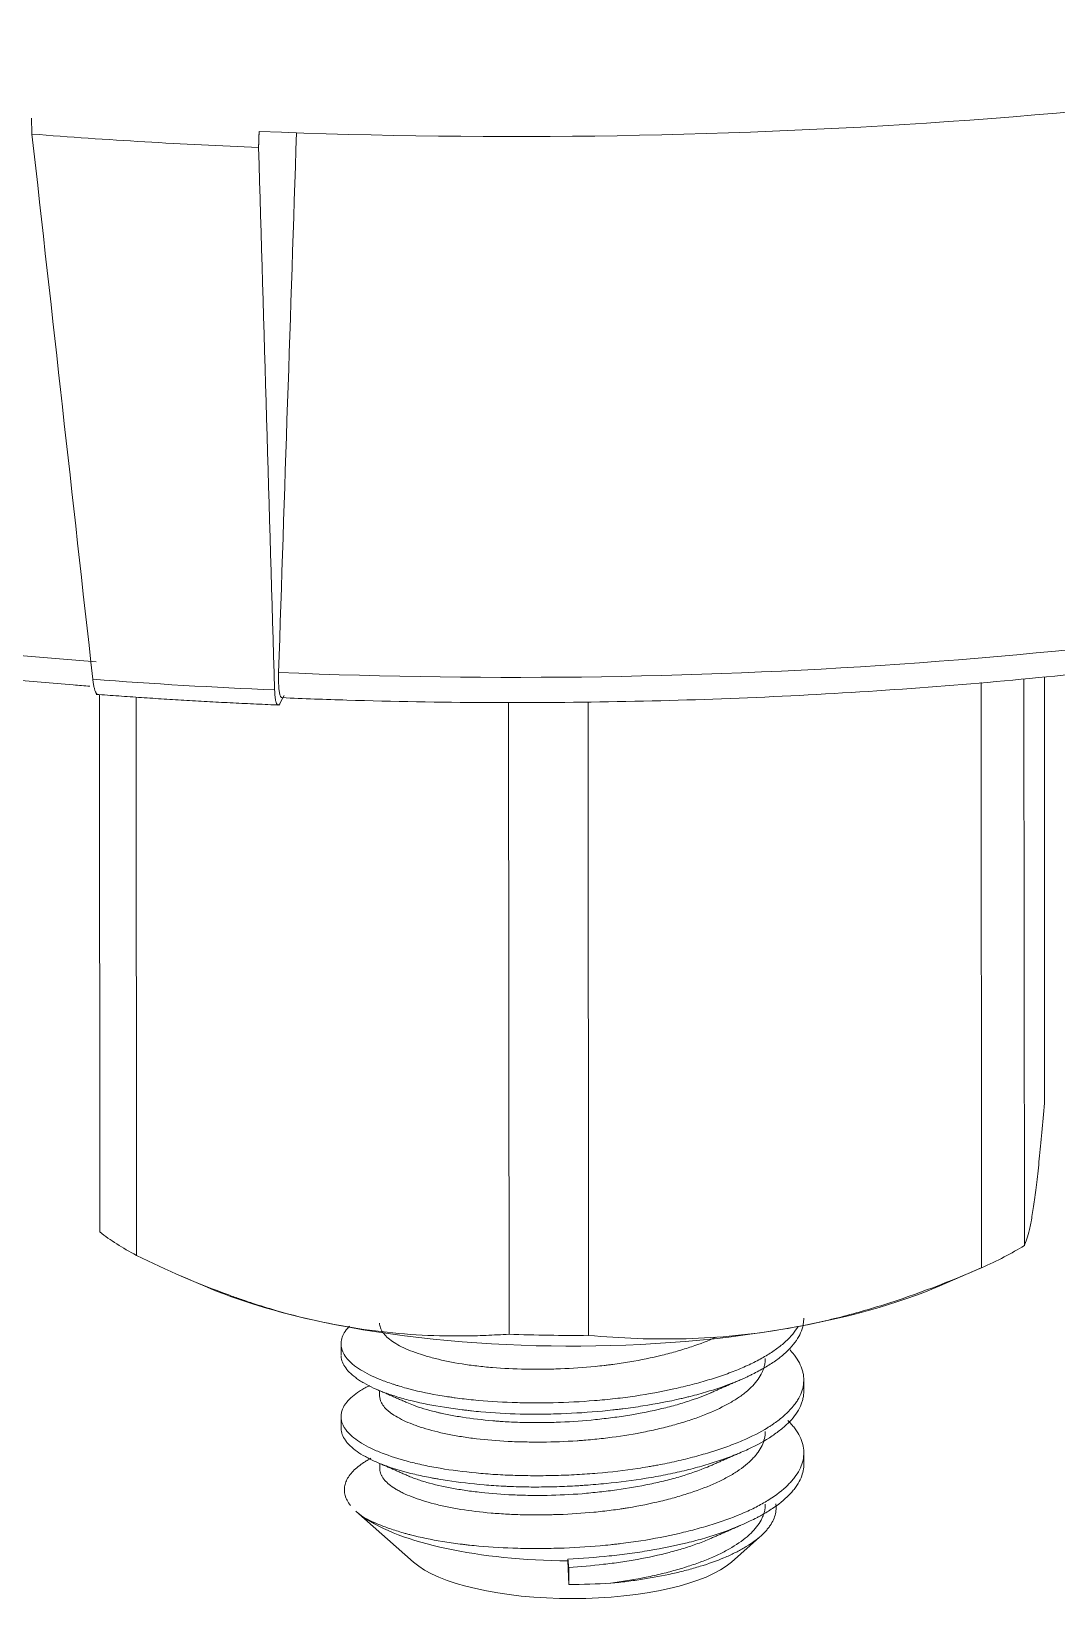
# Model space of a CAD drawing. Header units: millimetres. Extents: x 645 to 1239, y -1145 to -725.
# Drawn here: x 1139.68 to 1152.97, y -1011.89 to -991.58 of the extents above; entities that cross this region are included whole.
import ezdxf

# ---------------------------------------------------------------- set-up
doc = ezdxf.new("R2010")
doc.units = ezdxf.units.MM
doc.header["$LTSCALE"] = 0.1
doc.linetypes.add('HIDDEN2', pattern=[4.7625, 3.175, -1.5875])
doc.layers.add('1', color=4, linetype='HIDDEN2')

msp = doc.modelspace()

# ---------------------------------------------------------------- linework, layer by layer
at = {"layer": '1', "color": 7, "linetype": 'Continuous', "lineweight": 18}
for p, q in [((1151.996, -1007.603), (1151.991, -1000.017)), ((1152.553, -1007.315), (1152.548, -999.97)), ((1152.816, -1005.419), (1152.813, -999.945)), ((1140.566, -1007.14), (1140.561, -1000.173)), ((1141.041, -1007.443), (1141.036, -1000.206)), ((1142.904, -1000.282), (1142.955, -1000.188)), ((1145.871, -1008.464), (1145.865, -1000.275)), ((1146.903, -1008.479), (1146.898, -1000.267)), ((1141.622, -1007.711), (1141.926, -1007.843)), ((1151.458, -1007.837), (1151.993, -1007.605)), ((1143.693, -1008.588), (1143.693, -1008.733)), ((1149.693, -1009.202), (1149.693, -1009.057)), ((1144.193, -1009.196), (1144.193, -1009.259)), ((1143.693, -1009.532), (1143.693, -1009.677)), ((1144.194, -1010.139), (1144.194, -1010.203)), ((1149.694, -1010.145), (1149.693, -1010)), ((1143.885, -1010.758), (1144.634, -1011.419)), ((1148.755, -1011.417), (1149.117, -1011.096)), ((1146.635, -1011.379), (1146.635, -1011.401)), ((1146.635, -1011.401), (1146.645, -1011.707)), ((1146.645, -1011.486), (1146.645, -1011.707))]:
    msp.add_line(p, q, dxfattribs=at)
for centre, major_axis, ratio, start_param, end_param in [((1145.983, -983.863), (27.43, 0.018), 0.330963, 4.589658, 5.265633), ((1145.983, -984.072), (-27.426, -0.018), 0.330963, 1.338917, 1.447791), ((1161.313, -597.673), (30.668, 853.756), 0.00528, 2.052272, 2.061536), ((1146.691, -1006.279), (6.65, 0.004), 0.330963, 3.54127, 3.696819), ((1146.691, -1006.279), (6.65, 0.004), 0.330963, 5.635665, 5.791214), ((1146.691, -1006.633), (-6, -0.004), 0.330963, 0.652874, 1.001051), ((1146.691, -1006.633), (-6, -0.004), 0.330963, 2.048248, 2.488709), ((1146.691, -1006.633), (-6, -0.004), 0.330963, 1.001051, 2.048248), ((1146.691, -1006.279), (6.65, 0.004), 0.330963, 4.588467, 4.744017), ((1146.694, -1010.408), (-3, -0.002), 0.330963, 0.436959, 1.550932), ((1146.694, -1011.163), (2.2, 0.001), 0.330963, 3.499988, 5.924806), ((1146.694, -1010.88), (2.5, 0.002), 0.330963, 4.692524, 4.911627)]:
    msp.add_ellipse(centre, major_axis=major_axis, ratio=ratio, start_param=start_param, end_param=end_param, dxfattribs=at)
at = {"layer": '1', "color": 1, "linetype": 'Continuous', "lineweight": 13}
for centre, major_axis, start_param, end_param in [((1145.988, -991.892), (-24.351, -0.016), 0.990567, 1.343938), ((1145.988, -991.892), (-24.351, -0.016), 1.44277, 2.129336), ((1145.988, -992.033), (-24.615, -0.016), 1.344679, 1.442029)]:
    msp.add_ellipse(centre, major_axis=major_axis, ratio=0.330963, start_param=start_param, end_param=end_param, dxfattribs=at)
at = {"layer": '1', "color": 7, "linetype": 'Continuous', "lineweight": 18}
for points, weights in [([(1139.686, -992.91), (1139.682, -992.806), (1139.678, -992.702)], [0.500000167846, 0.499999832154, 0.500000167846]), ([(1142.631, -992.875), (1142.627, -992.979), (1142.624, -993.083)], [0.500001213832, 0.499998786168, 0.500001213832])]:
    msp.add_rational_spline(points, weights, degree=2, dxfattribs=at)
for points, degree in [([(1140.475, -999.976), (1140.212, -997.621), (1139.949, -995.265), (1139.686, -992.91)], 3), ([(1142.832, -1000.111), (1142.763, -997.768), (1142.693, -995.425), (1142.624, -993.083)], 3), ([(1140.518, -1000.171), (1141.697, -1000.26), (1142.897, -1000.31)], 2), ([(1142.832, -1000.111), (1142.832, -1000.112), (1142.832, -1000.113), (1142.832, -1000.115)], 3), ([(1148.484, -1009.225), (1148.679, -1009.139), (1148.88, -1009.051)], 2), ([(1144.134, -1009.17), (1144.337, -1009.258), (1144.545, -1009.349)], 2), ([(1144.194, -1010.139), (1144.387, -1010.223), (1144.587, -1010.311)], 2), ([(1148.455, -1010.181), (1148.654, -1010.094), (1148.859, -1010.004)], 2), ([(1143.892, -1010.765), (1143.917, -1010.787), (1143.945, -1010.808), (1143.976, -1010.83)], 3), ([(1148.474, -1011.117), (1148.67, -1011.031), (1148.871, -1010.943)], 2), ([(1146.635, -1011.379), (1146.645, -1011.486)], 1)]:
    msp.add_open_spline(points, degree=degree, dxfattribs=at)
for points, knots in [([(1132.811, -998.983), (1133.078, -999.041), (1133.861, -999.203), (1135.204, -999.447), (1136.859, -999.695), (1138.534, -999.897), (1139.738, -1000.011), (1140.365, -1000.061), (1140.437, -1000.066)], [0, 0, 0, 0, 0.114426, 0.332243, 0.549936, 0.767491, 0.973468, 1, 1, 1, 1]), ([(1142.927, -1000.214), (1143.208, -1000.227), (1144.088, -1000.259), (1145.577, -1000.285), (1147.389, -1000.271), (1149.193, -1000.213), (1150.979, -1000.11), (1152.738, -999.962), (1154.459, -999.771), (1156.133, -999.537), (1157.555, -999.296), (1158.406, -999.127), (1158.733, -999.059)], [0, 0, 0, 0, 0.05141, 0.161191, 0.270985, 0.380781, 0.490588, 0.600414, 0.710271, 0.820171, 0.930128, 1, 1, 1, 1]), ([(1140.539, -1000.172), (1140.538, -1000.172), (1140.537, -1000.172), (1140.533, -1000.171), (1140.531, -1000.169), (1140.524, -1000.164), (1140.52, -1000.159), (1140.513, -1000.147), (1140.511, -1000.143), (1140.507, -1000.134), (1140.505, -1000.128), (1140.499, -1000.112), (1140.496, -1000.099), (1140.489, -1000.069), (1140.485, -1000.052), (1140.48, -1000.016), (1140.477, -999.997), (1140.475, -999.976)], [0, 0, 0, 0, 0.05015, 0.05015, 0.1365, 0.1365, 0.3092, 0.3092, 0.39555, 0.39555, 0.4819, 0.4819, 0.6546, 0.6546, 0.8273, 0.8273, 1, 1, 1, 1]), ([(1142.927, -1000.215), (1142.926, -1000.215), (1142.925, -1000.215), (1142.918, -1000.213), (1142.914, -1000.208), (1142.908, -1000.196), (1142.906, -1000.191), (1142.902, -1000.18), (1142.9, -1000.174), (1142.895, -1000.153), (1142.892, -1000.137), (1142.889, -1000.108), (1142.888, -1000.098), (1142.886, -1000.076), (1142.885, -1000.053), (1142.884, -1000.029), (1142.883, -1000.003), (1142.883, -999.989), (1142.883, -999.948), (1142.883, -999.918), (1142.884, -999.888)], [0, 0, 0, 0, 0.04241, 0.04241, 0.202009, 0.202009, 0.281808, 0.281808, 0.361607, 0.361607, 0.521205, 0.521205, 0.601004, 0.601004, 0.680803, 0.760603, 0.760603, 0.840402, 0.840402, 1, 1, 1, 1]), ([(1142.832, -1000.115), (1142.833, -1000.135), (1142.835, -1000.174), (1142.838, -1000.206), (1142.841, -1000.229), (1142.842, -1000.236), (1142.845, -1000.249), (1142.846, -1000.255), (1142.85, -1000.271), (1142.853, -1000.281), (1142.858, -1000.292), (1142.859, -1000.295), (1142.863, -1000.301), (1142.865, -1000.303), (1142.87, -1000.308), (1142.874, -1000.31), (1142.882, -1000.309), (1142.887, -1000.306), (1142.895, -1000.297), (1142.9, -1000.29), (1142.904, -1000.282)], [0, 0, 0, 0, 0.125, 0.25, 0.25, 0.3125, 0.3125, 0.375, 0.375, 0.5, 0.5, 0.5625, 0.5625, 0.625, 0.625, 0.75, 0.75, 0.875, 0.875, 1, 1, 1, 1]), ([(1152.816, -1005.419), (1152.795, -1005.686), (1152.773, -1005.932), (1152.74, -1006.26), (1152.729, -1006.363), (1152.707, -1006.553), (1152.696, -1006.641), (1152.685, -1006.721)], [0, 0, 0, 0, 0.5, 0.5, 0.75, 0.75, 1, 1, 1, 1]), ([(1152.685, -1006.721), (1152.674, -1006.801), (1152.663, -1006.872), (1152.641, -1007.001), (1152.63, -1007.057), (1152.597, -1007.203), (1152.575, -1007.27), (1152.553, -1007.315)], [0, 0, 0, 0, 0.25, 0.25, 0.5, 0.5, 1, 1, 1, 1]), ([(1143.456, -1008.307), (1143.253, -1008.265), (1143.05, -1008.214), (1142.745, -1008.126), (1142.643, -1008.094), (1142.491, -1008.045), (1142.44, -1008.027), (1142.338, -1007.992), (1141.881, -1007.831), (1141.433, -1007.635), (1141.041, -1007.443)], [0, 0, 0, 0, 0.25, 0.25, 0.375, 0.375, 0.4375, 0.4375, 0.5, 1, 1, 1, 1]), ([(1151.996, -1007.603), (1151.576, -1007.787), (1151.155, -1007.948), (1150.518, -1008.149), (1150.306, -1008.209), (1149.879, -1008.313), (1149.664, -1008.358), (1149.45, -1008.395)], [0, 0, 0, 0, 0.5, 0.5, 0.75, 0.75, 1, 1, 1, 1]), ([(1145.871, -1008.464), (1145.772, -1008.47), (1145.623, -1008.478), (1145.473, -1008.483), (1145.373, -1008.485), (1145.322, -1008.486), (1145.071, -1008.488), (1144.87, -1008.483), (1144.467, -1008.459), (1144.265, -1008.439), (1143.861, -1008.385), (1143.659, -1008.35), (1143.456, -1008.307)], [0, 0, 0, 0, 0.125, 0.1875, 0.1875, 0.25, 0.25, 0.5, 0.5, 0.75, 0.75, 1, 1, 1, 1]), ([(1149.692, -1008.258), (1149.692, -1008.261), (1149.692, -1008.263), (1149.692, -1008.283), (1149.691, -1008.301), (1149.686, -1008.335), (1149.683, -1008.352), (1149.67, -1008.404), (1149.657, -1008.437), (1149.607, -1008.538), (1149.559, -1008.603), (1149.486, -1008.676), (1149.478, -1008.684), (1149.461, -1008.7), (1149.435, -1008.724), (1149.407, -1008.747), (1149.348, -1008.794), (1149.262, -1008.854), (1149.163, -1008.912), (1149.083, -1008.955), (1149.042, -1008.976), (1148.999, -1008.997), (1148.97, -1009.011), (1148.956, -1009.018), (1148.821, -1009.079), (1148.691, -1009.129), (1148.481, -1009.198), (1148.409, -1009.219), (1148.296, -1009.251), (1148.258, -1009.261), (1148.2, -1009.275), (1148.18, -1009.28), (1148.141, -1009.29), (1148.121, -1009.294), (1147.942, -1009.336), (1147.778, -1009.367), (1147.523, -1009.407), (1147.437, -1009.419), (1147.327, -1009.433), (1147.305, -1009.436), (1147.261, -1009.441), (1147.239, -1009.443), (1147.172, -1009.451), (1147.128, -1009.455), (1146.905, -1009.477), (1146.727, -1009.488), (1146.459, -1009.498), (1146.37, -1009.5), (1146.259, -1009.501), (1146.236, -1009.501), (1146.192, -1009.501), (1146.125, -1009.501), (1146.059, -1009.5), (1145.841, -1009.494), (1145.672, -1009.484), (1145.466, -1009.466), (1145.405, -1009.46), (1145.345, -1009.453), (1145.305, -1009.448), (1145.285, -1009.446), (1145.185, -1009.434), (1145.108, -1009.423), (1144.885, -1009.388), (1144.746, -1009.36), (1144.584, -1009.321), (1144.552, -1009.313), (1144.49, -1009.296), (1144.46, -1009.287), (1144.371, -1009.26), (1144.315, -1009.242), (1144.158, -1009.184), (1144.067, -1009.142), (1143.97, -1009.085), (1143.951, -1009.074), (1143.915, -1009.051), (1143.899, -1009.039), (1143.852, -1009.004), (1143.824, -1008.98), (1143.753, -1008.908), (1143.721, -1008.859), (1143.701, -1008.796), (1143.698, -1008.783), (1143.694, -1008.76), (1143.693, -1008.749), (1143.693, -1008.739)], [0, 0, 0, 0, 0.002285, 0.002285, 0.016568, 0.016568, 0.03085, 0.03085, 0.059415, 0.059415, 0.116545, 0.116545, 0.123686, 0.123686, 0.130827, 0.14511, 0.14511, 0.173675, 0.20224, 0.20224, 0.216522, 0.223663, 0.223663, 0.230805, 0.230805, 0.287934, 0.287934, 0.316499, 0.316499, 0.330782, 0.330782, 0.337923, 0.337923, 0.345064, 0.345064, 0.402194, 0.402194, 0.430759, 0.430759, 0.4379, 0.4379, 0.445041, 0.445041, 0.459324, 0.459324, 0.516454, 0.516454, 0.545019, 0.545019, 0.55216, 0.55216, 0.559301, 0.573583, 0.573583, 0.630713, 0.630713, 0.644996, 0.652137, 0.652137, 0.659278, 0.659278, 0.687843, 0.687843, 0.744973, 0.744973, 0.759255, 0.759255, 0.773538, 0.773538, 0.802103, 0.802103, 0.859232, 0.859232, 0.873515, 0.873515, 0.887797, 0.887797, 0.916362, 0.916362, 0.973492, 0.973492, 0.987775, 0.987775, 1, 1, 1, 1]), ([(1144.192, -1008.32), (1144.193, -1008.33), (1144.194, -1008.34), (1144.197, -1008.36), (1144.2, -1008.371), (1144.208, -1008.391), (1144.212, -1008.402), (1144.228, -1008.432), (1144.242, -1008.452), (1144.295, -1008.511), (1144.343, -1008.55), (1144.435, -1008.605), (1144.469, -1008.623), (1144.543, -1008.657), (1144.583, -1008.674), (1144.668, -1008.706), (1144.713, -1008.721), (1144.785, -1008.744), (1144.81, -1008.751), (1144.861, -1008.765), (1144.888, -1008.772), (1145.022, -1008.806), (1145.138, -1008.83), (1145.324, -1008.859), (1145.388, -1008.868), (1145.487, -1008.88), (1145.521, -1008.884), (1145.589, -1008.89), (1145.623, -1008.894), (1145.797, -1008.908), (1145.939, -1008.915), (1146.16, -1008.919), (1146.234, -1008.919), (1146.329, -1008.918), (1146.348, -1008.918), (1146.386, -1008.917), (1146.442, -1008.916), (1146.499, -1008.914), (1146.689, -1008.907), (1146.84, -1008.897), (1147.028, -1008.878), (1147.085, -1008.872), (1147.141, -1008.865), (1147.179, -1008.861), (1147.197, -1008.858), (1147.291, -1008.846), (1147.364, -1008.835), (1147.581, -1008.798), (1147.721, -1008.769), (1147.889, -1008.728), (1147.923, -1008.72), (1147.989, -1008.702), (1148.021, -1008.693), (1148.117, -1008.665), (1148.179, -1008.646), (1148.35, -1008.589), (1148.455, -1008.548), (1148.551, -1008.504)], [0, 0, 0, 0, 0.018204, 0.018204, 0.037166, 0.037166, 0.056128, 0.056128, 0.094053, 0.094053, 0.169903, 0.169903, 0.207828, 0.207828, 0.245752, 0.245752, 0.283677, 0.283677, 0.302639, 0.302639, 0.321602, 0.321602, 0.397451, 0.397451, 0.435376, 0.435376, 0.454338, 0.454338, 0.473301, 0.473301, 0.54915, 0.54915, 0.587075, 0.587075, 0.596556, 0.596556, 0.606038, 0.625, 0.625, 0.700849, 0.700849, 0.719812, 0.729293, 0.729293, 0.738774, 0.738774, 0.776699, 0.776699, 0.852549, 0.852549, 0.871511, 0.871511, 0.890473, 0.890473, 0.928398, 0.928398, 1, 1, 1, 1]), ([(1143.803, -1008.362), (1143.787, -1008.377), (1143.773, -1008.393), (1143.742, -1008.433), (1143.727, -1008.458), (1143.705, -1008.507), (1143.698, -1008.533), (1143.693, -1008.571), (1143.692, -1008.584), (1143.693, -1008.603), (1143.693, -1008.609), (1143.695, -1008.622), (1143.696, -1008.628), (1143.707, -1008.685), (1143.733, -1008.735), (1143.795, -1008.808), (1143.819, -1008.832), (1143.855, -1008.861), (1143.862, -1008.867), (1143.877, -1008.879), (1143.885, -1008.885), (1143.91, -1008.902), (1143.927, -1008.913), (1144.017, -1008.969), (1144.103, -1009.012), (1144.252, -1009.072), (1144.306, -1009.091), (1144.377, -1009.115), (1144.391, -1009.119), (1144.42, -1009.128), (1144.465, -1009.142), (1144.51, -1009.155), (1144.666, -1009.198), (1144.802, -1009.228), (1144.984, -1009.26), (1145.039, -1009.269), (1145.096, -1009.277), (1145.135, -1009.283), (1145.154, -1009.286), (1145.251, -1009.299), (1145.331, -1009.308), (1145.573, -1009.332), (1145.741, -1009.343), (1145.957, -1009.35), (1146.001, -1009.351), (1146.067, -1009.353), (1146.089, -1009.353), (1146.133, -1009.354), (1146.244, -1009.355), (1146.355, -1009.354), (1146.622, -1009.348), (1146.801, -1009.339), (1147.024, -1009.321), (1147.069, -1009.317), (1147.159, -1009.309), (1147.203, -1009.304), (1147.335, -1009.289), (1147.422, -1009.278), (1147.68, -1009.24), (1147.847, -1009.209), (1148.049, -1009.164), (1148.09, -1009.155), (1148.169, -1009.136), (1148.208, -1009.126), (1148.323, -1009.096), (1148.397, -1009.075), (1148.54, -1009.031), (1148.61, -1009.009), (1148.744, -1008.961), (1148.809, -1008.936), (1148.933, -1008.884), (1149.051, -1008.83), (1149.207, -1008.745), (1149.298, -1008.685), (1149.361, -1008.639), (1149.381, -1008.623), (1149.42, -1008.592), (1149.439, -1008.576), (1149.526, -1008.495), (1149.581, -1008.43), (1149.62, -1008.363)], [0, 0, 0, 0, 0.018178, 0.018178, 0.04623, 0.04623, 0.074282, 0.074282, 0.088308, 0.088308, 0.095321, 0.095321, 0.102334, 0.102334, 0.158438, 0.158438, 0.18649, 0.18649, 0.193503, 0.193503, 0.200516, 0.200516, 0.214542, 0.214542, 0.270646, 0.270646, 0.298698, 0.298698, 0.305711, 0.305711, 0.312724, 0.326751, 0.326751, 0.382855, 0.382855, 0.396881, 0.403894, 0.403894, 0.410907, 0.410907, 0.438959, 0.438959, 0.495063, 0.495063, 0.509089, 0.509089, 0.516102, 0.516102, 0.523115, 0.551167, 0.551167, 0.607271, 0.607271, 0.621297, 0.621297, 0.635323, 0.635323, 0.663375, 0.663375, 0.719479, 0.719479, 0.733505, 0.733505, 0.747531, 0.747531, 0.775584, 0.775584, 0.803636, 0.803636, 0.831688, 0.831688, 0.85974, 0.887792, 0.915844, 0.915844, 0.92987, 0.92987, 0.943896, 0.943896, 1, 1, 1, 1]), ([(1149.45, -1008.395), (1149.236, -1008.432), (1149.022, -1008.461), (1148.592, -1008.503), (1148.379, -1008.516), (1147.741, -1008.534), (1147.32, -1008.518), (1146.903, -1008.479)], [0, 0, 0, 0, 0.25, 0.25, 0.5, 0.5, 1, 1, 1, 1]), ([(1144.064, -1009.13), (1144.049, -1009.137), (1144.034, -1009.145), (1144.009, -1009.158), (1143.999, -1009.164), (1143.98, -1009.175), (1143.951, -1009.192), (1143.925, -1009.209), (1143.875, -1009.243), (1143.816, -1009.289), (1143.772, -1009.337), (1143.745, -1009.374), (1143.737, -1009.386), (1143.723, -1009.411), (1143.717, -1009.424), (1143.692, -1009.487), (1143.688, -1009.538), (1143.706, -1009.614), (1143.716, -1009.639), (1143.737, -1009.676), (1143.745, -1009.688), (1143.763, -1009.713), (1143.773, -1009.725), (1143.827, -1009.786), (1143.886, -1009.833), (1143.997, -1009.899), (1144.037, -1009.921), (1144.103, -1009.953), (1144.127, -1009.963), (1144.174, -1009.984), (1144.199, -1009.994), (1144.327, -1010.044), (1144.441, -1010.081), (1144.63, -1010.131), (1144.696, -1010.146), (1144.8, -1010.169), (1144.835, -1010.176), (1144.907, -1010.19), (1144.943, -1010.196), (1145.127, -1010.227), (1145.282, -1010.247), (1145.526, -1010.27), (1145.609, -1010.277), (1145.737, -1010.285), (1145.78, -1010.287), (1145.866, -1010.291), (1145.909, -1010.292), (1146.039, -1010.296), (1146.126, -1010.298), (1146.302, -1010.298), (1146.391, -1010.297), (1146.525, -1010.294), (1146.57, -1010.292), (1146.66, -1010.289), (1146.705, -1010.287), (1146.84, -1010.279), (1146.93, -1010.273), (1147.196, -1010.25), (1147.371, -1010.23), (1147.586, -1010.197), (1147.629, -1010.19), (1147.693, -1010.179), (1147.714, -1010.175), (1147.757, -1010.168), (1147.862, -1010.149), (1148.045, -1010.111), (1148.201, -1010.072), (1148.353, -1010.032), (1148.426, -1010.01), (1148.516, -1009.982), (1148.534, -1009.977), (1148.57, -1009.965), (1148.587, -1009.959), (1148.639, -1009.942), (1148.673, -1009.93), (1148.773, -1009.894), (1148.837, -1009.869), (1149.018, -1009.791), (1149.127, -1009.735), (1149.236, -1009.668), (1149.248, -1009.661), (1149.272, -1009.646), (1149.306, -1009.623), (1149.338, -1009.6), (1149.4, -1009.554), (1149.474, -1009.491), (1149.534, -1009.426), (1149.574, -1009.376), (1149.592, -1009.351), (1149.608, -1009.326), (1149.619, -1009.309), (1149.624, -1009.301), (1149.665, -1009.225), (1149.686, -1009.157), (1149.694, -1009.056), (1149.693, -1009.022), (1149.685, -1008.971), (1149.681, -1008.954), (1149.674, -1008.929), (1149.671, -1008.92), (1149.665, -1008.903), (1149.662, -1008.895), (1149.632, -1008.818), (1149.589, -1008.752), (1149.526, -1008.681), (1149.521, -1008.674), (1149.515, -1008.668)], [0, 0, 0, 0, 0.007902, 0.007902, 0.013515, 0.013515, 0.019127, 0.030352, 0.030352, 0.052802, 0.075251, 0.075251, 0.086476, 0.086476, 0.097701, 0.097701, 0.142601, 0.142601, 0.16505, 0.16505, 0.176275, 0.176275, 0.1875, 0.1875, 0.232399, 0.232399, 0.254849, 0.254849, 0.266074, 0.266074, 0.277299, 0.277299, 0.322198, 0.322198, 0.344648, 0.344648, 0.355873, 0.355873, 0.367098, 0.367098, 0.411997, 0.411997, 0.434447, 0.434447, 0.445672, 0.445672, 0.456897, 0.456897, 0.479346, 0.479346, 0.501796, 0.501796, 0.513021, 0.513021, 0.524246, 0.524246, 0.546695, 0.546695, 0.591595, 0.591595, 0.60282, 0.60282, 0.608432, 0.608432, 0.614045, 0.636494, 0.658944, 0.658944, 0.681394, 0.681394, 0.687006, 0.687006, 0.692619, 0.692619, 0.703843, 0.703843, 0.726293, 0.726293, 0.771193, 0.771193, 0.776805, 0.776805, 0.782417, 0.793642, 0.793642, 0.816092, 0.838542, 0.838542, 0.849767, 0.855379, 0.855379, 0.860991, 0.860991, 0.905891, 0.905891, 0.928341, 0.928341, 0.939565, 0.939565, 0.945178, 0.945178, 0.95079, 0.95079, 0.99569, 0.99569, 1, 1, 1, 1]), ([(1144.193, -1009.262), (1144.193, -1009.292), (1144.201, -1009.322), (1144.227, -1009.373), (1144.241, -1009.393), (1144.267, -1009.423), (1144.276, -1009.433), (1144.297, -1009.452), (1144.308, -1009.462), (1144.368, -1009.51), (1144.429, -1009.546), (1144.538, -1009.598), (1144.577, -1009.615), (1144.641, -1009.639), (1144.663, -1009.647), (1144.709, -1009.663), (1144.732, -1009.671), (1144.852, -1009.708), (1144.958, -1009.735), (1145.103, -1009.765), (1145.132, -1009.771), (1145.193, -1009.782), (1145.223, -1009.787), (1145.317, -1009.802), (1145.382, -1009.811), (1145.579, -1009.835), (1145.716, -1009.846), (1145.895, -1009.855), (1145.931, -1009.857), (1145.986, -1009.858), (1146.005, -1009.859), (1146.041, -1009.86), (1146.06, -1009.86), (1146.152, -1009.862), (1146.227, -1009.863), (1146.451, -1009.861), (1146.602, -1009.855), (1146.773, -1009.844), (1146.792, -1009.843), (1146.831, -1009.84), (1146.85, -1009.838), (1146.907, -1009.834), (1146.945, -1009.83), (1147.058, -1009.819), (1147.133, -1009.81), (1147.355, -1009.781), (1147.5, -1009.757), (1147.677, -1009.721), (1147.712, -1009.714), (1147.781, -1009.698), (1147.815, -1009.69), (1147.916, -1009.666), (1147.981, -1009.648), (1148.108, -1009.612), (1148.17, -1009.593), (1148.26, -1009.563), (1148.29, -1009.553), (1148.348, -1009.532), (1148.376, -1009.521), (1148.515, -1009.467), (1148.616, -1009.42), (1148.75, -1009.347), (1148.793, -1009.321), (1148.852, -1009.282), (1148.871, -1009.269), (1148.907, -1009.242), (1148.925, -1009.228), (1149.008, -1009.16), (1149.061, -1009.103), (1149.122, -1009.017), (1149.139, -1008.988), (1149.159, -1008.943), (1149.165, -1008.929), (1149.176, -1008.899), (1149.18, -1008.884), (1149.19, -1008.839), (1149.193, -1008.809), (1149.193, -1008.779)], [0, 0, 0, 0, 0.042671, 0.042671, 0.07166, 0.07166, 0.086155, 0.086155, 0.100649, 0.100649, 0.158627, 0.158627, 0.187616, 0.187616, 0.20211, 0.20211, 0.216605, 0.216605, 0.274582, 0.274582, 0.289077, 0.289077, 0.303571, 0.303571, 0.33256, 0.33256, 0.390538, 0.390538, 0.405032, 0.405032, 0.41228, 0.41228, 0.419527, 0.419527, 0.448516, 0.448516, 0.506493, 0.506493, 0.513741, 0.513741, 0.520988, 0.520988, 0.535482, 0.535482, 0.564471, 0.564471, 0.622449, 0.622449, 0.636943, 0.636943, 0.651438, 0.651438, 0.680427, 0.680427, 0.709416, 0.709416, 0.72391, 0.72391, 0.738404, 0.738404, 0.796382, 0.796382, 0.825371, 0.825371, 0.839866, 0.839866, 0.85436, 0.85436, 0.912338, 0.912338, 0.941327, 0.941327, 0.955821, 0.955821, 0.970315, 0.970315, 1, 1, 1, 1]), ([(1149.693, -1009.2), (1149.693, -1009.232), (1149.69, -1009.264), (1149.679, -1009.313), (1149.675, -1009.33), (1149.663, -1009.364), (1149.657, -1009.381), (1149.618, -1009.466), (1149.572, -1009.532), (1149.48, -1009.628), (1149.446, -1009.659), (1149.388, -1009.706), (1149.368, -1009.721), (1149.326, -1009.752), (1149.304, -1009.768), (1149.191, -1009.843), (1149.087, -1009.9), (1148.913, -1009.982), (1148.852, -1010.008), (1148.755, -1010.046), (1148.722, -1010.059), (1148.655, -1010.083), (1148.62, -1010.095), (1148.516, -1010.131), (1148.444, -1010.153), (1148.296, -1010.195), (1148.144, -1010.234), (1147.984, -1010.269), (1147.86, -1010.294), (1147.818, -1010.302), (1147.734, -1010.317), (1147.692, -1010.324), (1147.479, -1010.358), (1147.306, -1010.381), (1147.041, -1010.408), (1146.952, -1010.415), (1146.839, -1010.423), (1146.816, -1010.425), (1146.771, -1010.428), (1146.704, -1010.432), (1146.636, -1010.435), (1146.502, -1010.441), (1146.413, -1010.443), (1146.237, -1010.445), (1146.149, -1010.445), (1146.017, -1010.442), (1145.952, -1010.44), (1145.887, -1010.438), (1145.843, -1010.436), (1145.822, -1010.435), (1145.714, -1010.429), (1145.63, -1010.423), (1145.382, -1010.402), (1145.224, -1010.384), (1145.035, -1010.355), (1144.998, -1010.349), (1144.943, -1010.34), (1144.924, -1010.336), (1144.888, -1010.33), (1144.798, -1010.313), (1144.713, -1010.295), (1144.518, -1010.249), (1144.398, -1010.214), (1144.277, -1010.171), (1144.264, -1010.166), (1144.238, -1010.157), (1144.225, -1010.152), (1144.187, -1010.136), (1144.162, -1010.126), (1144.092, -1010.095), (1144.048, -1010.073), (1143.929, -1010.007), (1143.864, -1009.96), (1143.807, -1009.906), (1143.801, -1009.899), (1143.789, -1009.887), (1143.772, -1009.869), (1143.758, -1009.851), (1143.732, -1009.814), (1143.706, -1009.764), (1143.695, -1009.715), (1143.693, -1009.686), (1143.693, -1009.683), (1143.693, -1009.68)], [0, 0, 0, 0, 0.026688, 0.026688, 0.040944, 0.040944, 0.055201, 0.055201, 0.112226, 0.112226, 0.140739, 0.140739, 0.154995, 0.154995, 0.169252, 0.169252, 0.226277, 0.226277, 0.25479, 0.25479, 0.269047, 0.269047, 0.283303, 0.283303, 0.311816, 0.311816, 0.340329, 0.368841, 0.368841, 0.383098, 0.383098, 0.397354, 0.397354, 0.45438, 0.45438, 0.482892, 0.482892, 0.490021, 0.490021, 0.497149, 0.511405, 0.511405, 0.539918, 0.539918, 0.568431, 0.568431, 0.582687, 0.589815, 0.589815, 0.596943, 0.596943, 0.625456, 0.625456, 0.682482, 0.682482, 0.696738, 0.696738, 0.703866, 0.703866, 0.710995, 0.739507, 0.739507, 0.796533, 0.796533, 0.803661, 0.803661, 0.810789, 0.810789, 0.825046, 0.825046, 0.853558, 0.853558, 0.910584, 0.910584, 0.917712, 0.917712, 0.92484, 0.939097, 0.939097, 0.96761, 0.996122, 0.996122, 1, 1, 1, 1]), ([(1148.5, -1009.218), (1148.418, -1009.254), (1148.33, -1009.288), (1148.205, -1009.33), (1148.175, -1009.34), (1148.113, -1009.359), (1148.082, -1009.368), (1147.986, -1009.396), (1147.92, -1009.413), (1147.72, -1009.461), (1147.581, -1009.488), (1147.4, -1009.518), (1147.363, -1009.524), (1147.289, -1009.535), (1147.252, -1009.54), (1147.141, -1009.555), (1147.067, -1009.563), (1146.842, -1009.586), (1146.692, -1009.597), (1146.502, -1009.605), (1146.464, -1009.607), (1146.388, -1009.609), (1146.35, -1009.61), (1146.238, -1009.611), (1146.164, -1009.61), (1146.018, -1009.607), (1145.946, -1009.605), (1145.839, -1009.599), (1145.786, -1009.596), (1145.733, -1009.592), (1145.698, -1009.589), (1145.68, -1009.588), (1145.524, -1009.574), (1145.393, -1009.559), (1145.207, -1009.53), (1145.147, -1009.52), (1145.06, -1009.503), (1145.031, -1009.497), (1144.989, -1009.488), (1144.975, -1009.484), (1144.948, -1009.478), (1144.934, -1009.475), (1144.814, -1009.446), (1144.718, -1009.417), (1144.602, -1009.373), (1144.574, -1009.362), (1144.546, -1009.35)], [0, 0, 0, 0, 0.078076, 0.078076, 0.102721, 0.102721, 0.127366, 0.127366, 0.176656, 0.176656, 0.275237, 0.275237, 0.299882, 0.299882, 0.324527, 0.324527, 0.373817, 0.373817, 0.472398, 0.472398, 0.497043, 0.497043, 0.521688, 0.521688, 0.570978, 0.570978, 0.620268, 0.620268, 0.644913, 0.657236, 0.657236, 0.669558, 0.669558, 0.768139, 0.768139, 0.817429, 0.817429, 0.842074, 0.842074, 0.854397, 0.854397, 0.866719, 0.866719, 0.9653, 0.9653, 1, 1, 1, 1]), ([(1143.976, -1010.83), (1144.052, -1010.874), (1144.143, -1010.916), (1144.297, -1010.975), (1144.352, -1010.994), (1144.44, -1011.021), (1144.47, -1011.03), (1144.516, -1011.044), (1144.531, -1011.048), (1144.563, -1011.056), (1144.579, -1011.061), (1144.724, -1011.098), (1144.862, -1011.127), (1145.083, -1011.163), (1145.16, -1011.174), (1145.258, -1011.186), (1145.278, -1011.189), (1145.318, -1011.193), (1145.338, -1011.196), (1145.399, -1011.202), (1145.439, -1011.206), (1145.644, -1011.224), (1145.813, -1011.234), (1146.074, -1011.241), (1146.162, -1011.242), (1146.273, -1011.242), (1146.296, -1011.241), (1146.341, -1011.241), (1146.408, -1011.24), (1146.475, -1011.239), (1146.698, -1011.232), (1146.877, -1011.222), (1147.099, -1011.202), (1147.165, -1011.195), (1147.232, -1011.188), (1147.276, -1011.183), (1147.298, -1011.18), (1147.409, -1011.167), (1147.496, -1011.155), (1147.752, -1011.115), (1147.917, -1011.083), (1148.116, -1011.037), (1148.155, -1011.027), (1148.233, -1011.007), (1148.272, -1010.997), (1148.386, -1010.966), (1148.459, -1010.945), (1148.671, -1010.877), (1148.802, -1010.829), (1148.952, -1010.763), (1148.981, -1010.749), (1149.039, -1010.722), (1149.067, -1010.708), (1149.148, -1010.665), (1149.198, -1010.637), (1149.339, -1010.548), (1149.419, -1010.486), (1149.501, -1010.405), (1149.517, -1010.388), (1149.546, -1010.355), (1149.56, -1010.339), (1149.598, -1010.289), (1149.619, -1010.256), (1149.671, -1010.155), (1149.69, -1010.088), (1149.695, -1009.985), (1149.692, -1009.951), (1149.679, -1009.883), (1149.658, -1009.816), (1149.621, -1009.749), (1149.588, -1009.699), (1149.576, -1009.683), (1149.549, -1009.65), (1149.535, -1009.633), (1149.509, -1009.605), (1149.497, -1009.593), (1149.485, -1009.581)], [0, 0, 0, 0, 0.058194, 0.058194, 0.087291, 0.087291, 0.101839, 0.101839, 0.109113, 0.109113, 0.116387, 0.116387, 0.174581, 0.174581, 0.203678, 0.203678, 0.210952, 0.210952, 0.218226, 0.218226, 0.232775, 0.232775, 0.290968, 0.290968, 0.320065, 0.320065, 0.327339, 0.327339, 0.334614, 0.349162, 0.349162, 0.407356, 0.407356, 0.421904, 0.429178, 0.429178, 0.436453, 0.436453, 0.465549, 0.465549, 0.523743, 0.523743, 0.538291, 0.538291, 0.55284, 0.55284, 0.581937, 0.581937, 0.64013, 0.64013, 0.654679, 0.654679, 0.669227, 0.669227, 0.698324, 0.698324, 0.756518, 0.756518, 0.771066, 0.771066, 0.785615, 0.785615, 0.814711, 0.814711, 0.872905, 0.872905, 0.902002, 0.902002, 0.931099, 0.960196, 0.960196, 0.974744, 0.974744, 0.989292, 0.989292, 1, 1, 1, 1]), ([(1144.194, -1010.207), (1144.194, -1010.215), (1144.195, -1010.223), (1144.199, -1010.252), (1144.206, -1010.273), (1144.221, -1010.304), (1144.227, -1010.314), (1144.241, -1010.334), (1144.248, -1010.344), (1144.291, -1010.394), (1144.338, -1010.432), (1144.413, -1010.478), (1144.428, -1010.487), (1144.462, -1010.505), (1144.479, -1010.514), (1144.534, -1010.54), (1144.574, -1010.557), (1144.7, -1010.605), (1144.795, -1010.635), (1144.928, -1010.67), (1144.955, -1010.676), (1145.011, -1010.689), (1145.039, -1010.695), (1145.126, -1010.713), (1145.186, -1010.724), (1145.371, -1010.754), (1145.502, -1010.77), (1145.675, -1010.785), (1145.71, -1010.788), (1145.781, -1010.792), (1145.816, -1010.795), (1145.923, -1010.8), (1145.996, -1010.803), (1146.142, -1010.806), (1146.216, -1010.806), (1146.328, -1010.805), (1146.385, -1010.805), (1146.442, -1010.803), (1146.48, -1010.802), (1146.499, -1010.802), (1146.671, -1010.795), (1146.822, -1010.786), (1147.048, -1010.764), (1147.122, -1010.755), (1147.234, -1010.741), (1147.271, -1010.736), (1147.327, -1010.728), (1147.346, -1010.725), (1147.382, -1010.719), (1147.401, -1010.716), (1147.565, -1010.689), (1147.705, -1010.66), (1147.907, -1010.612), (1147.972, -1010.594), (1148.069, -1010.567), (1148.101, -1010.558), (1148.163, -1010.538), (1148.194, -1010.529), (1148.344, -1010.479), (1148.455, -1010.436), (1148.607, -1010.367), (1148.655, -1010.343), (1148.746, -1010.293), (1148.789, -1010.268), (1148.907, -1010.19), (1148.974, -1010.135), (1149.042, -1010.065), (1149.054, -1010.051), (1149.078, -1010.022), (1149.09, -1010.007), (1149.121, -1009.964), (1149.138, -1009.935), (1149.179, -1009.847), (1149.193, -1009.788), (1149.193, -1009.728), (1149.193, -1009.727), (1149.193, -1009.726)], [0, 0, 0, 0, 0.011617, 0.011617, 0.04066, 0.04066, 0.055181, 0.055181, 0.069702, 0.069702, 0.127788, 0.127788, 0.142309, 0.142309, 0.156831, 0.156831, 0.185873, 0.185873, 0.243959, 0.243959, 0.25848, 0.25848, 0.273002, 0.273002, 0.302044, 0.302044, 0.36013, 0.36013, 0.374651, 0.374651, 0.389173, 0.389173, 0.418215, 0.418215, 0.447258, 0.447258, 0.46178, 0.46904, 0.46904, 0.476301, 0.476301, 0.534386, 0.534386, 0.563429, 0.563429, 0.577951, 0.577951, 0.585211, 0.585211, 0.592472, 0.592472, 0.650557, 0.650557, 0.6796, 0.6796, 0.694122, 0.694122, 0.708643, 0.708643, 0.766728, 0.766728, 0.795771, 0.795771, 0.824814, 0.824814, 0.882899, 0.882899, 0.897421, 0.897421, 0.911942, 0.911942, 0.940985, 0.940985, 0.99907, 0.99907, 1, 1, 1, 1]), ([(1144.079, -1010.072), (1144.067, -1010.079), (1144.055, -1010.086), (1144.027, -1010.102), (1144.012, -1010.112), (1143.982, -1010.131), (1143.94, -1010.16), (1143.903, -1010.189), (1143.837, -1010.249), (1143.803, -1010.289), (1143.767, -1010.352), (1143.757, -1010.373), (1143.743, -1010.416), (1143.739, -1010.437), (1143.734, -1010.501), (1143.741, -1010.543), (1143.765, -1010.606), (1143.776, -1010.627), (1143.796, -1010.658), (1143.803, -1010.669), (1143.813, -1010.682), (1143.815, -1010.684), (1143.817, -1010.686)], [0, 0, 0, 0, 0.037159, 0.037159, 0.087239, 0.087239, 0.137319, 0.23748, 0.23748, 0.4378, 0.4378, 0.53796, 0.53796, 0.638121, 0.638121, 0.838441, 0.838441, 0.938601, 0.938601, 0.988682, 0.988682, 1, 1, 1, 1]), ([(1148.468, -1010.175), (1148.46, -1010.179), (1148.452, -1010.182), (1148.336, -1010.23), (1148.219, -1010.271), (1148.032, -1010.327), (1147.968, -1010.344), (1147.868, -1010.369), (1147.834, -1010.377), (1147.766, -1010.393), (1147.731, -1010.4), (1147.558, -1010.436), (1147.415, -1010.461), (1147.195, -1010.492), (1147.12, -1010.501), (1147.007, -1010.513), (1146.969, -1010.517), (1146.894, -1010.524), (1146.856, -1010.528), (1146.667, -1010.543), (1146.517, -1010.55), (1146.329, -1010.554), (1146.292, -1010.554), (1146.217, -1010.554), (1146.18, -1010.554), (1146.068, -1010.552), (1145.995, -1010.55), (1145.78, -1010.54), (1145.641, -1010.53), (1145.475, -1010.511), (1145.442, -1010.507), (1145.376, -1010.499), (1145.344, -1010.494), (1145.249, -1010.48), (1145.188, -1010.47), (1145.011, -1010.438), (1144.903, -1010.413), (1144.791, -1010.381), (1144.779, -1010.377), (1144.755, -1010.37), (1144.743, -1010.366), (1144.707, -1010.355), (1144.684, -1010.347), (1144.637, -1010.33), (1144.613, -1010.321), (1144.59, -1010.312)], [0, 0, 0, 0, 0.007305, 0.007305, 0.108766, 0.108766, 0.159497, 0.159497, 0.184862, 0.184862, 0.210227, 0.210227, 0.311688, 0.311688, 0.362419, 0.362419, 0.387784, 0.387784, 0.413149, 0.413149, 0.51461, 0.51461, 0.539976, 0.539976, 0.565341, 0.565341, 0.616071, 0.616071, 0.717532, 0.717532, 0.742898, 0.742898, 0.768263, 0.768263, 0.818993, 0.818993, 0.920454, 0.920454, 0.933137, 0.933137, 0.94582, 0.94582, 0.971185, 0.971185, 1, 1, 1, 1]), ([(1149.694, -1010.141), (1149.694, -1010.203), (1149.682, -1010.264), (1149.643, -1010.358), (1149.625, -1010.392), (1149.592, -1010.441), (1149.58, -1010.458), (1149.561, -1010.483), (1149.554, -1010.491), (1149.54, -1010.507), (1149.533, -1010.515), (1149.466, -1010.588), (1149.393, -1010.651), (1149.261, -1010.741), (1149.213, -1010.771), (1149.15, -1010.807), (1149.137, -1010.814), (1149.11, -1010.829), (1149.097, -1010.836), (1149.056, -1010.857), (1149.028, -1010.871), (1148.884, -1010.94), (1148.758, -1010.991), (1148.553, -1011.062), (1148.482, -1011.085), (1148.371, -1011.118), (1148.333, -1011.128), (1148.257, -1011.148), (1148.219, -1011.158), (1148.024, -1011.206), (1147.862, -1011.239), (1147.651, -1011.274), (1147.609, -1011.281), (1147.523, -1011.294), (1147.479, -1011.3), (1147.348, -1011.318), (1147.26, -1011.329), (1146.994, -1011.357), (1146.816, -1011.37), (1146.635, -1011.379)], [0, 0, 0, 0, 0.10072, 0.10072, 0.156925, 0.156925, 0.185027, 0.185027, 0.199079, 0.199079, 0.21313, 0.21313, 0.32554, 0.32554, 0.381745, 0.381745, 0.395796, 0.395796, 0.409847, 0.409847, 0.43795, 0.43795, 0.55036, 0.55036, 0.606565, 0.606565, 0.634667, 0.634667, 0.66277, 0.66277, 0.77518, 0.77518, 0.803282, 0.803282, 0.831385, 0.831385, 0.88759, 0.88759, 1, 1, 1, 1]), ([(1147.189, -1011.69), (1147.259, -1011.684), (1147.329, -1011.677), (1147.432, -1011.664), (1147.467, -1011.659), (1147.536, -1011.65), (1147.57, -1011.645), (1147.738, -1011.619), (1147.867, -1011.594), (1148.054, -1011.553), (1148.115, -1011.538), (1148.204, -1011.514), (1148.234, -1011.506), (1148.292, -1011.49), (1148.32, -1011.481), (1148.46, -1011.439), (1148.563, -1011.402), (1148.706, -1011.342), (1148.752, -1011.321), (1148.817, -1011.289), (1148.838, -1011.278), (1148.879, -1011.257), (1148.899, -1011.245), (1148.996, -1011.189), (1149.062, -1011.143), (1149.147, -1011.07), (1149.173, -1011.046), (1149.207, -1011.008), (1149.218, -1010.996), (1149.238, -1010.97), (1149.248, -1010.957), (1149.291, -1010.894), (1149.314, -1010.843), (1149.331, -1010.765), (1149.334, -1010.739), (1149.335, -1010.7), (1149.334, -1010.687), (1149.332, -1010.67), (1149.332, -1010.666), (1149.331, -1010.661)], [0, 0, 0, 0, 0.056609, 0.056609, 0.084914, 0.084914, 0.113218, 0.113218, 0.226437, 0.226437, 0.283046, 0.283046, 0.31135, 0.31135, 0.339655, 0.339655, 0.452873, 0.452873, 0.509482, 0.509482, 0.537787, 0.537787, 0.566091, 0.566091, 0.67931, 0.67931, 0.735919, 0.735919, 0.764223, 0.764223, 0.792528, 0.792528, 0.905746, 0.905746, 0.962355, 0.962355, 0.99066, 0.99066, 1, 1, 1, 1]), ([(1147.189, -1011.69), (1147.338, -1011.671), (1147.483, -1011.648), (1147.659, -1011.612), (1147.694, -1011.605), (1147.763, -1011.59), (1147.798, -1011.582), (1147.9, -1011.557), (1147.966, -1011.54), (1148.094, -1011.504), (1148.156, -1011.485), (1148.276, -1011.445), (1148.334, -1011.425), (1148.418, -1011.393), (1148.445, -1011.382), (1148.499, -1011.359), (1148.525, -1011.348), (1148.602, -1011.313), (1148.65, -1011.289), (1148.786, -1011.216), (1148.865, -1011.164), (1148.95, -1011.096), (1148.967, -1011.082), (1148.997, -1011.054), (1149.012, -1011.04), (1149.053, -1010.998), (1149.101, -1010.941), (1149.136, -1010.883), (1149.157, -1010.839), (1149.163, -1010.824), (1149.174, -1010.794), (1149.179, -1010.78), (1149.191, -1010.732), (1149.194, -1010.699), (1149.194, -1010.667)], [0, 0, 0, 0, 0.132415, 0.132415, 0.165519, 0.165519, 0.198623, 0.198623, 0.26483, 0.26483, 0.331038, 0.331038, 0.397246, 0.397246, 0.430349, 0.430349, 0.463453, 0.463453, 0.529661, 0.529661, 0.662076, 0.662076, 0.69518, 0.69518, 0.728284, 0.728284, 0.794491, 0.860699, 0.860699, 0.893803, 0.893803, 0.926906, 0.926906, 1, 1, 1, 1]), ([(1148.486, -1011.111), (1148.433, -1011.135), (1148.376, -1011.157), (1148.288, -1011.189), (1148.259, -1011.199), (1148.199, -1011.22), (1148.168, -1011.23), (1148.075, -1011.258), (1148.012, -1011.276), (1147.816, -1011.327), (1147.679, -1011.357), (1147.5, -1011.389), (1147.464, -1011.395), (1147.391, -1011.407), (1147.355, -1011.413), (1147.245, -1011.429), (1147.171, -1011.438), (1146.948, -1011.464), (1146.797, -1011.477), (1146.645, -1011.486)], [0, 0, 0, 0, 0.113475, 0.113475, 0.168883, 0.168883, 0.224291, 0.224291, 0.335106, 0.335106, 0.556737, 0.556737, 0.612145, 0.612145, 0.667553, 0.667553, 0.778369, 0.778369, 1, 1, 1, 1])]:
    msp.add_open_spline(points, degree=3, knots=knots, dxfattribs=at)

doc.saveas('drawing.dxf')
